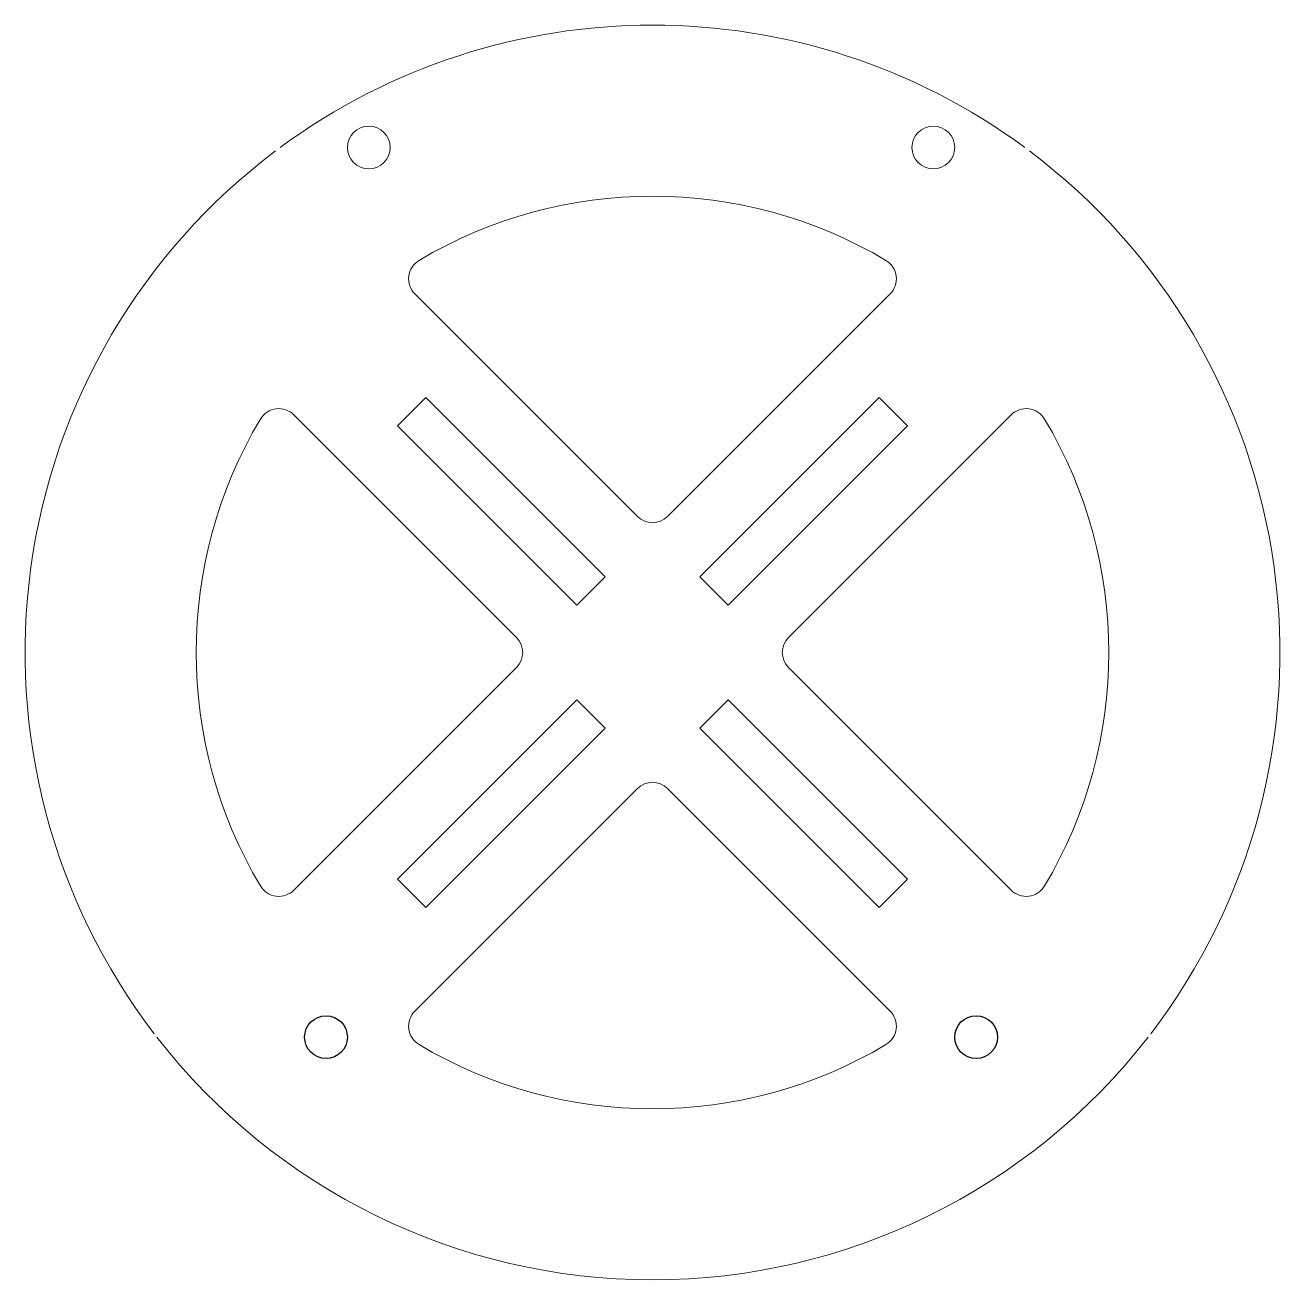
# Model space of a CAD drawing. Header units: inches. Extents: x -1.83 to 1.83, y -1.83 to 1.83.
import ezdxf

# ---------------------------------------------------------------- set-up
doc = ezdxf.new("R2010")
doc.units = ezdxf.units.IN
doc.header["$MEASUREMENT"] = 0
doc.layers.add('Exterior', color=1, linetype='Continuous')
doc.layers.add('Interior', color=250, linetype='Continuous')

msp = doc.modelspace()

# ---------------------------------------------------------------- linework, layer by layer
at = {"layer": 'Exterior', "linetype": 'Continuous', "lineweight": 15}
for start, end in [(53.5981, 126.4019), (126.9252, 217.4142), (322.5858, 53.0748), (217.8087, 322.1913)]:
    msp.add_arc((0, 0), 1.8337, start, end, dxfattribs=at)
at = {"layer": 'Interior', "linetype": 'Continuous', "lineweight": 15}
for p, q in [((-0.6945, 1.0481), (-0.0442, 0.3977)), ((0.0442, 0.3977), (0.6945, 1.0481)), ((-0.3977, 0.0442), (-1.0481, 0.6945)), ((1.0481, 0.6945), (0.3977, 0.0442)), ((-1.0481, -0.6945), (-0.3977, -0.0442)), ((0.3977, -0.0442), (1.0481, -0.6945)), ((-0.0442, -0.3977), (-0.6945, -1.0481)), ((0.6945, -1.0481), (0.0442, -0.3977))]:
    msp.add_line(p, q, dxfattribs=at)
at = {"layer": 'Interior'}
for p, q in [((-0.7456, 0.6629), (-0.6629, 0.7456)), ((-0.6629, 0.7456), (-0.1382, 0.221)), ((0.1382, 0.221), (0.6629, 0.7456)), ((0.6629, 0.7456), (0.7456, 0.6629)), ((-0.7456, 0.6629), (-0.221, 0.1382)), ((0.221, 0.1382), (0.7456, 0.6629)), ((-0.221, 0.1382), (-0.1382, 0.221)), ((0.1382, 0.221), (0.221, 0.1382)), ((-0.7456, -0.6629), (-0.221, -0.1382)), ((-0.221, -0.1382), (-0.1382, -0.221)), ((0.1382, -0.221), (0.221, -0.1382)), ((0.221, -0.1382), (0.7456, -0.6629)), ((-0.6629, -0.7456), (-0.1382, -0.221)), ((0.1382, -0.221), (0.6629, -0.7456)), ((-0.7456, -0.6629), (-0.6629, -0.7456)), ((0.6629, -0.7456), (0.7456, -0.6629))]:
    msp.add_line(p, q, dxfattribs=at)
at = {"layer": 'Interior', "linetype": 'Continuous', "lineweight": 15}
for centre in [(-0.8292, 1.4759), (0.8208, 1.4759)]:
    msp.add_circle(centre, 0.0625, dxfattribs=at)
at = {"layer": 'Interior'}
for centre in [(-0.9542, -1.1241), (0.9458, -1.1241)]:
    msp.add_circle(centre, 0.0625, dxfattribs=at)
at = {"layer": 'Interior', "linetype": 'Continuous', "lineweight": 15}
for centre, radius, start, end in [((0, 0), 1.3337, 59.231, 120.769), ((-0.6503, 1.0923), 0.0625, 120.769, 225), ((0.6503, 1.0923), 0.0625, 315, 59.231), ((-1.0923, 0.6503), 0.0625, 45, 149.231), ((1.0923, 0.6503), 0.0625, 30.769, 135), ((0, 0), 1.3337, 149.231, 210.769), ((0, 0), 1.3337, 329.231, 30.769), ((0, 0.4419), 0.0625, 225, 315), ((-0.4419, 0), 0.0625, 315, 45), ((0.4419, 0), 0.0625, 135, 225), ((0, -0.4419), 0.0625, 45, 135), ((-1.0923, -0.6503), 0.0625, 210.769, 315), ((1.0923, -0.6503), 0.0625, 225, 329.231), ((-0.6503, -1.0923), 0.0625, 135, 239.231), ((0.6503, -1.0923), 0.0625, 300.769, 45), ((0, 0), 1.3337, 239.231, 300.769)]:
    msp.add_arc(centre, radius, start, end, dxfattribs=at)

doc.saveas('drawing.dxf')
